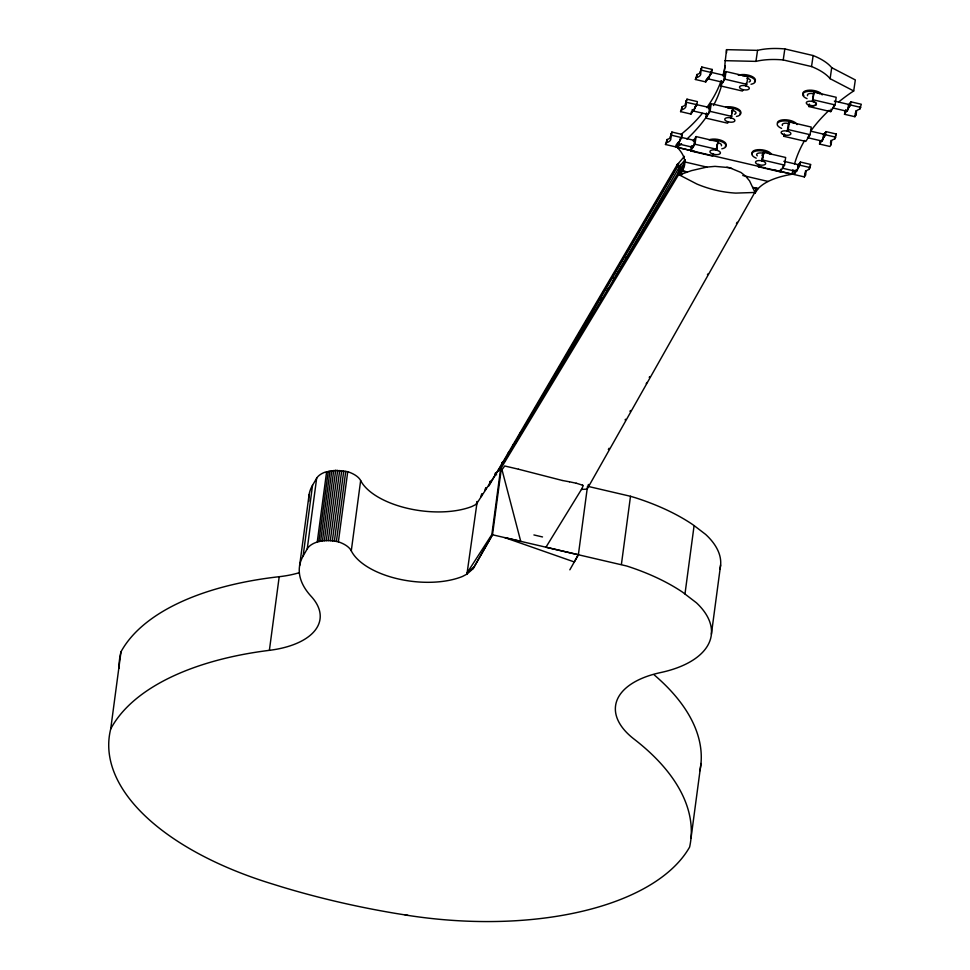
<?xml version="1.0" encoding="UTF-8"?>
<svg xmlns="http://www.w3.org/2000/svg" width="970" height="970" viewBox="0 0 970 970"><rect width="100%" height="100%" fill="white"/><g stroke="black" fill="none" stroke-linecap="round" stroke-linejoin="round"><path stroke-width="1.45" d="M846.774 110.507L846.81 110.98A3.553 0.618 -76.9 0 0 848.277 108.385L848.786 105.16L850.932 101.838L861.311 104.263L859.747 109.137A14.271 6.159 8.3 0 0 856.049 114.884L854.885 116.703L844.494 114.278L845.779 109.84L845.306 113.005M678.139 143.148L678.2 142.457L678.176 143.621A3.553 0.618 -76.9 0 0 679.643 141.026L679.994 139.243L679.643 141.026M708.052 78.133L708.112 77.442A3.553 0.618 -76.9 0 0 708.052 78.133L708.088 78.606A3.553 0.618 -76.9 0 0 709.555 76.012L709.907 74.229L709.664 75.272M796.273 170.914L796.285 171.193A3.553 0.618 -76.9 0 0 797.752 168.598L798.261 165.361L800.408 162.051L810.787 164.476L809.222 169.35A14.271 6.159 8.3 0 0 805.536 175.097L804.36 176.916L793.969 174.491L795.254 170.053L794.794 173.218M821.808 140.286L821.845 140.759A3.553 0.618 -76.9 0 0 823.312 138.164L823.821 134.939L825.967 131.617L836.346 134.042L834.782 138.916A14.271 6.159 8.3 0 0 831.084 144.663L829.92 146.482L819.529 144.057L819.989 140.892M848.507 107.488L848.786 105.16A3.553 0.618 -76.9 0 0 848.047 105.027M679.885 139.413L679.74 140.323M678.77 173.509L679.036 175L691.501 170.623L706.815 167.095L714.987 166.367L729.355 167.64L740.947 172.454L745.663 176.188L749.567 180.893L755.193 192.787L755.581 190.108M680.443 164.451L680.613 165.167A1.552 1.334 30.4 0 1 680.115 166.064L678.563 174.745L500.605 468.934L501.987 469.686L520.732 541.321L504.812 537.61L574.288 561.957L578.411 554.537M298.724 572.858A85.493 41.055 7.6 0 1 279.202 576.701A281.409 135.145 7.6 0 0 121.007 651.767L110.713 728.931A281.482 138.977 7.2 0 1 269.381 650.337A85.518 42.219 7.2 0 0 311.103 596.283A111.538 55.072 7.2 0 1 303.101 556.113L312.546 485.267L316.656 478.258A31.234 14.999 7.6 0 1 325.108 472.16L335.668 470.389L347.733 471.687A23.959 11.507 7.6 0 1 360.658 480.562A66.797 32.083 7.6 0 0 407.594 508.353A66.797 32.083 7.6 0 0 471.893 506.51L476.282 504.315L500.981 466.085L512.863 446.515L513.773 443.666L513.554 445.339L681.304 167.58A111.053 47.918 8.3 0 0 685.232 159.638L679.376 166.464L677.521 165.797A1.637 1.406 30.4 0 1 678.539 163.578M269.381 650.337L279.202 576.701M299.609 565.74L309.103 494.615M303.101 556.113L307.235 548.875L316.656 478.258M307.235 548.875A31.246 15.423 7.2 0 1 315.723 542.533L317.251 542.012L326.635 471.662M317.251 542.012L318.887 541.563L328.272 471.25M318.887 541.563L320.621 541.199L330.006 470.899M320.621 541.199L322.452 540.908L331.825 470.644M322.452 540.908L324.344 540.714L333.716 470.474M324.344 540.714L326.296 540.617L335.668 470.389M326.296 540.617L328.284 540.593L337.657 470.389M328.284 540.593L330.309 540.666L339.67 470.486M330.309 540.666L332.346 540.836L341.707 470.656M501.247 469.286L492.505 534.773L473.142 568.638L466.946 574.119L462.569 576.422A66.797 32.98 7.2 0 1 398.173 578.92A66.797 32.98 7.2 0 1 351.273 550.827A23.947 11.822 7.2 0 0 338.372 541.83L334.383 541.078L343.744 470.923M336.396 541.418L345.757 471.262M338.372 541.83L347.733 471.687M351.286 550.827L360.658 480.562M476.961 503.139L476.306 504.279L477.191 501.466L466.946 574.119M473.142 568.638L492.505 534.773L626.656 565.995A162.645 80.304 7.2 0 1 682.504 592.124L696.46 602.831A108.313 53.471 7.2 0 1 660.643 672.562A96.357 47.566 7.2 0 0 634.101 739.128A294.601 145.451 7.2 0 1 689.609 847.089A261.391 129.058 7.2 0 1 407.933 915.389L396.112 913.485A477.98 236.001 7.2 0 1 281.47 886.798L270.521 883.403A269.502 133.06 7.2 0 1 110.725 728.931M489.486 483.933L490.396 481.084L489.595 483.703M495.355 474.524L495.585 472.851L494.676 475.7L495.355 474.524L496.616 474.827M473.287 567.523L467.14 572.821L491.851 534.579L500.981 466.085M501.538 464.957L502.448 462.108L501.648 464.982M507.528 455.257L507.746 453.584M508.207 454.081L508.438 452.408M534.409 410.94L534.64 409.267M535.1 409.764L535.319 408.091M542.751 397.07L542.97 395.396M543.442 395.905L543.661 394.22M550.608 384.12L550.827 382.447M551.287 382.944L551.518 381.271M562.721 362.44L562.491 364.114L563.4 361.264M573.415 346.375L574.325 343.525L574.094 345.199M591.409 316.681L592.33 313.831L592.1 315.505M601.073 300.664L601.982 297.814L601.764 299.5M613.319 280.427L614.228 277.578L614.01 279.251M569.839 569.814L578.375 554.767L587.517 486.261M643.449 230.605L644.371 227.756L644.141 229.429M659.648 203.809L660.57 200.96L660.34 202.633M621.406 564.419L630.5 496.288L588.948 486.6M678.345 172.927L679.534 166.258M684.99 593.907L694.096 525.595L691.61 523.836A162.657 78.109 7.6 0 0 635.75 497.865L630.5 496.288M711.386 634.162L720.613 565.025M691.016 838.177L700.983 763.487M519.35 435.748L520.259 432.984L519.35 435.833M681.825 137.643L682.262 134.478L671.895 132.053L670.331 136.928A14.271 6.159 8.3 0 1 666.632 142.675L665.468 144.494L675.86 146.919L681.825 137.643L671.434 135.218L670.331 136.928M679.291 169.98L679.036 175M693.247 110.277L693.283 110.75A3.553 0.618 -76.9 0 0 694.75 108.155L695.017 106.53M696.108 106.045L696.399 103.935M709.555 76.012L709.773 74.423M710.634 74.338L710.925 72.229M710.913 73.902L711.216 71.78M711.737 72.617L712.174 69.452L701.807 67.039L700.243 71.913A14.271 6.159 8.3 0 1 696.545 77.661L695.381 79.479L705.772 81.904L711.737 72.617L701.346 70.192L700.243 71.913M677.848 143.33L677.266 147.404A111.344 38.933 7.9 0 1 684.796 161.941A111.501 38.982 7.9 0 1 682.153 170.865L678.527 174.903M756.103 190.011L755.193 192.654L755.63 189.999L755.315 192.448L735.745 193.103A106.082 91.204 30.4 0 1 696.884 184.033L678.673 174.576L683.898 165.664L682.153 170.865L687.063 172.017M683.159 173.46L680.528 172.927L681.304 167.58L678.988 171.848L678.624 174.661M665.468 144.494L667.093 139.522A14.271 6.159 8.3 0 0 670.9 137.097M666.632 142.675L667.093 139.522M671.434 135.218L671.895 132.053M680.564 111.623L681.74 109.804A14.271 6.159 8.3 0 0 685.426 104.057L686.99 99.182L697.369 101.607L696.921 104.772L690.967 114.048L680.564 111.623L682.201 106.639A14.271 6.159 8.3 0 0 686.263 103.717M675.86 146.919L676.163 144.809M681.74 109.804L682.201 106.639M676.684 145.645L676.987 143.536M678.151 143.342L678.321 142.25M685.426 104.057L686.99 99.182M695.381 79.479L697.006 74.496A14.271 6.159 8.3 0 0 700.801 72.083M690.967 114.048L691.27 111.938M696.545 77.661L697.006 74.496M691.78 112.775L692.24 109.61M701.346 70.192L701.807 67.039M713.641 154.278L712.501 156.049L690.664 150.956L691.416 145.864M690.664 150.956L694.993 144.227L696.108 136.576L717.933 141.681L716.284 150.144L717.024 145.051M705.772 81.904L706.075 79.795M706.596 80.631L706.9 78.522M708.064 78.327L708.233 77.224M728.434 121.893L727.597 123.178L705.772 118.085L706.512 112.993M705.772 118.085L710.088 111.356L711.204 103.705L733.041 108.81L730.992 117.903L731.356 115.357M743.275 89.689L742.414 91.022L720.577 85.93L721.328 80.837M723.802 75.393A494.082 213.194 8.3 0 0 724.966 63.656L726.53 49.652L757.546 50.355A47.857 20.649 8.3 0 1 784.827 48.936L813.139 55.545A47.857 20.649 8.3 0 1 831.714 67.67L855.322 79.94L853.709 90.962L850.617 92.999A503.369 217.207 8.3 0 0 838.747 101.911M712.501 156.049L712.865 153.502M720.577 85.93L724.905 79.2L726.021 71.562L747.846 76.654L746.73 84.293L745.748 85.821A4.947 2.134 8.3 0 0 739.661 86.621A4.947 2.134 8.3 0 0 743.165 89.664L744.427 89.883A4.947 2.134 8.3 0 0 749.155 88.84A4.947 2.134 8.3 0 0 746.839 86.148L745.651 85.796L746.124 83.275M716.515 150.192L715.157 149.95A5.299 2.292 8.3 0 0 710.101 151.077A5.299 2.292 8.3 0 0 712.586 153.963L713.859 154.339A5.299 2.292 8.3 0 0 720.273 153.454A5.299 2.292 8.3 0 0 716.515 150.192L717.933 141.681M731.113 117.928L729.804 117.697A5.105 2.207 8.3 0 0 724.929 118.776A5.105 2.207 8.3 0 0 727.318 121.553L728.543 121.917A5.105 2.207 8.3 0 0 734.726 121.068A5.105 2.207 8.3 0 0 731.113 117.928L731.489 115.381M731.853 112.835L732.107 110.265M724.929 60.673L755.945 61.377L757.546 50.355M761.971 155.297L763.839 152.387L785.664 157.479L784.548 165.13L780.219 171.86L758.394 166.755L758.77 164.209M761.874 160.862L763.111 161.226A5.129 2.219 8.3 0 1 765.512 164.015A5.129 2.219 8.3 0 1 760.613 165.106L759.304 164.876A5.129 2.219 8.3 0 1 755.666 161.723A5.129 2.219 8.3 0 1 761.874 160.862L762.99 153.224L764.227 153.587M763.257 153.296L762.129 160.935L763.839 152.387M755.945 61.377A47.857 20.649 8.3 0 1 783.226 59.946L784.827 48.936M789.386 121.953L788.27 129.604L787.264 131.12L788.38 123.469L789.386 121.953L811.223 127.058L810.108 134.697L805.779 141.426L783.954 136.333L784.33 133.787M780.219 171.86L780.595 169.313M755.193 192.787L758.164 188.629A119.977 42.91 10.7 0 1 792.235 174.2L792.829 170.077M853.709 90.962L830.114 78.691A47.857 20.649 8.3 0 0 811.538 66.554L813.139 55.545M808.919 106.554L810.047 105.378A5.129 2.207 8.3 0 0 816.255 104.517A5.129 2.207 8.3 0 0 812.63 101.365L813.406 93.666L814.351 92.174L836.188 97.279L835.073 104.918L830.744 111.647L808.919 106.554L809.295 104.008M812.29 101.304L814.351 92.174M804.36 176.916L804.821 173.751M805.536 175.097L805.997 171.933A14.271 6.159 8.3 0 1 805.5 170.781M809.222 169.35L809.683 166.185M820.353 142.784L820.656 140.674M830.114 78.691L831.714 67.67M830.744 111.647L831.12 109.101M831.084 144.663L831.545 141.499A14.271 6.159 8.3 0 1 831.06 140.347M834.782 138.916L835.085 136.806M854.885 116.703L855.346 113.538M856.049 114.884L856.51 111.72A14.271 6.159 8.3 0 1 856.025 110.568M859.747 109.137L860.05 107.027M797.522 165.239A3.553 0.618 -76.9 0 1 798.261 165.361L797.752 168.598M798.831 166.925L799.304 163.76M799.11 166.488L799.595 163.324M793.969 174.491L799.935 165.203L800.408 162.051M823.081 134.806A3.553 0.618 -76.9 0 1 823.821 134.939L823.312 138.164M824.391 136.491L824.864 133.339M824.67 136.055L825.143 132.89M819.529 144.057L825.494 134.781L825.967 131.617M848.75 105.233L848.277 108.385M849.356 106.712L849.829 103.56M849.635 106.276L850.108 103.111M844.494 114.278L850.46 105.002L850.932 101.838M678.794 173.424L681.304 167.58L680.273 173.169L682.31 173.775M797.983 167.701L798.14 166.816M823.542 137.267L823.785 135.012M694.75 108.155L694.86 107.391M774.399 170.114L792.235 174.2L793.133 170.065M682.807 168.234L682.153 170.865L687.33 171.92M680.528 172.927L682.383 169.192M683.765 166.064L680.673 171.945M823.7 135.776L823.615 136.54M578.375 554.767L545.952 547.201L581.454 489.438L583.297 485.533L582.449 485.158M649.233 377.403L649.67 376.603M629.979 411.365L630.476 410.48M625.104 419.962L625.517 419.234M736.46 223.536L737.188 222.275M608.36 449.498L609.051 448.273M707.445 274.716L707.87 273.976M798.164 166.04L798.237 165.446M488.844 486.006L677.193 164.682M498.568 471.08L500.108 468.474M503.927 461.95L507.746 455.427M509.274 452.82L677.521 165.797M515.385 443.205L526.88 423.599M528.408 420.992L677.812 166.1M606.856 290.757L608.396 288.151M615.283 276.389L678.842 167.956M646.238 383.647L646.917 382.471M588.123 485.145L588.523 484.454M680.94 171.593L678.673 174.576L681.583 175.267M783.954 136.333L784.779 134.988M711.362 70.725L712.174 69.452M681.449 135.751L682.262 134.478M723.135 76.048L726.021 71.562M708.33 108.191L711.204 103.705M693.223 141.062L696.108 136.576M696.424 151.914L765.912 168.065M758.394 166.755L759.571 164.924M767.318 168.465L773.029 169.798M835.522 135.315L836.346 134.042M679.97 166.149L679.509 166.561A1.552 1.334 40.6 0 1 677.484 165.47A1.552 1.334 40.6 0 1 678.588 163.785M501.987 469.686L504.703 465.988L518.295 469.165M677.654 164.245L684.432 156.352M681.001 134.515L687.512 128.937A494.082 213.194 8.3 0 0 702.328 113.381M681.546 143.693L677.29 147.319L695.102 151.538L677.266 147.404M710.804 140.444L713.083 140.201A9.821 4.244 8.3 0 1 725.002 143.718A9.821 4.244 8.3 0 1 721.801 148.81M754.684 192.654L587.129 489.11L581.454 489.438M742.293 75.672L744.79 75.733A9.821 4.244 8.3 0 1 754.721 79.758A9.821 4.244 8.3 0 1 751.01 84.269M727.718 107.864L730.216 107.925A9.821 4.244 8.3 0 1 740.134 111.95A9.821 4.244 8.3 0 1 736.436 116.461M332.346 540.836L334.383 541.078M569.56 481.811L576.156 483.205M533.912 534.943L542.521 536.956M576.289 483.218L582.364 485.133M813.745 93.726L812.423 93.496A5.129 2.207 8.3 0 0 807.561 95.739M562.515 480.514L569.402 481.787M407.933 915.377L405.06 914.831L406.309 915.122M753.011 187.586L758.164 188.629L752.95 187.404M783.226 59.946L811.538 66.554M711.362 72.374L724.214 75.369M834.37 101.086L848.653 104.421M850.46 105.002L860.851 107.427M724.905 79.2L746.73 84.293M813.236 99.825L835.073 104.918M708.185 78.861L722.468 82.195M834.054 108.24L846.907 111.247M686.53 102.347L709.397 107.525M810.835 131.192L823.688 134.2M825.494 134.781L835.885 137.206M710.088 111.356L731.926 116.448M788.27 129.604L810.108 134.697M693.38 111.016L707.651 114.351M807.658 137.691L821.942 141.026M681.449 137.4L694.302 140.395M783.857 161.299L798.128 164.633M799.935 165.203L810.326 167.628M694.993 144.227L716.818 149.319M762.723 160.026L784.548 165.13M678.272 143.887L692.556 147.222M783.542 168.453L796.382 171.447M774.545 170.077L792.235 174.2M726.821 167.24L731.622 168.368M684.808 161.941L706.815 167.095M742.79 175.509L768.155 181.451M562.345 480.477L518.453 469.201M491.851 534.579L492.505 534.773M746.864 78.182L747.955 78.497A4.947 2.134 8.3 0 1 749.01 82.013M819.783 93.775L817.88 92.817A9.821 4.244 8.3 0 0 804.36 92.392A9.821 4.244 8.3 0 0 807.04 98.649M794.624 123.42L792.672 122.438A10.039 4.329 8.3 0 0 778.874 122.002A10.039 4.329 8.3 0 0 781.602 128.392M694.096 525.595L705.602 534.385A108.288 52.004 7.6 0 1 719.849 569.269M770.532 154.363L769.101 153.26A9.93 4.28 8.3 0 0 754.308 151.502A9.93 4.28 8.3 0 0 756.236 158.171M726.53 49.652L726.578 52.635M670.791 133.775A14.271 6.159 8.3 0 1 671.094 134.345M723.608 75.975A3.553 0.618 -76.9 0 1 724.044 78.437A3.553 0.618 -76.9 0 1 722.371 81.941M700.704 68.749A14.271 6.159 8.3 0 1 701.007 69.331M808.786 135.703A3.553 0.618 -76.9 0 1 807.561 137.425M783.481 165.264A3.553 0.618 -76.9 0 1 782.269 168.149M833.994 105.051A3.553 0.618 -76.9 0 1 832.781 107.937M725.196 65.669A494.082 213.194 8.3 0 1 723.135 74.629M721.098 80.934A494.082 213.194 8.3 0 1 706.79 107.597M721.522 85.651A494.082 213.194 8.3 0 1 713.435 105.524M706.839 116.279A494.082 213.194 8.3 0 1 686.93 139.013M794.539 163.966A503.369 217.207 8.3 0 1 804.627 140.468M810.799 130.986A503.369 217.207 8.3 0 1 829.144 110.277M693.695 141.002A3.553 0.618 -76.9 0 1 694.399 141.79A3.553 0.618 -76.9 0 1 693.162 146.615A3.553 0.618 -76.9 0 1 692.459 145.827M708.536 108.749A3.553 0.618 -76.9 0 1 709.531 108.082A3.553 0.618 -76.9 0 1 708.694 112.629A3.553 0.618 -76.9 0 1 707.554 114.084M685.887 100.904A14.271 6.159 8.3 0 1 686.19 101.474M119.043 668.294A269.502 129.422 7.6 0 1 121.007 651.767M308.836 501.15A111.514 53.556 7.6 0 1 312.546 485.267M654.132 674.841A294.565 141.462 7.6 0 1 699.916 770.726M803.875 95.448A9.821 4.244 8.3 0 1 809.489 90.174A9.821 4.244 8.3 0 1 822.184 94.902M738.291 75.296A9.821 4.244 8.3 0 1 751.022 76.012A9.821 4.244 8.3 0 1 754.466 81.844M752.211 153.793A9.93 4.28 8.3 0 1 759.959 149.635A9.93 4.28 8.3 0 1 771.526 154.4M717.63 142.554A5.299 2.292 8.3 0 1 721.389 145.803M757.315 155.843A5.129 2.219 8.3 0 1 757.655 153.405A5.129 2.219 8.3 0 1 762.99 153.224M777.37 122.814A10.039 4.329 8.3 0 1 786.658 119.843A10.039 4.329 8.3 0 1 797.061 124.584M709.082 139.825A9.821 4.244 8.3 0 1 721.801 140.541A9.821 4.244 8.3 0 1 725.245 146.385M725.621 106.967A9.821 4.244 8.3 0 1 737.467 108.664A9.821 4.244 8.3 0 1 739.892 114.048M735.345 113.902A5.105 2.207 8.3 0 1 734.545 114.266M732.229 110.277A5.105 2.207 8.3 0 1 735.842 113.429M782.402 125.421A4.947 2.134 8.3 0 1 784.124 123.348A4.947 2.134 8.3 0 1 789.568 123.833M625.868 259.657L626.79 256.892L625.868 259.657M527.025 423.065L527.935 420.313L527.025 423.065M481.447 494.882L481.278 496.567L482.138 493.706L481.447 494.882M485.436 488.795L485.218 490.468L486.128 487.631L485.436 488.795M582.024 330.734L581.806 332.407L582.715 329.558L582.024 330.734M782.572 134.175A4.947 2.134 8.3 0 0 790.768 134.163A4.947 2.134 8.3 0 0 784.73 130.817A4.947 2.134 8.3 0 0 782.572 134.175M807.755 104.639A5.129 2.207 8.3 0 0 816.243 104.627A5.129 2.207 8.3 0 0 809.986 101.171A5.129 2.207 8.3 0 0 807.755 104.639"/></g></svg>
